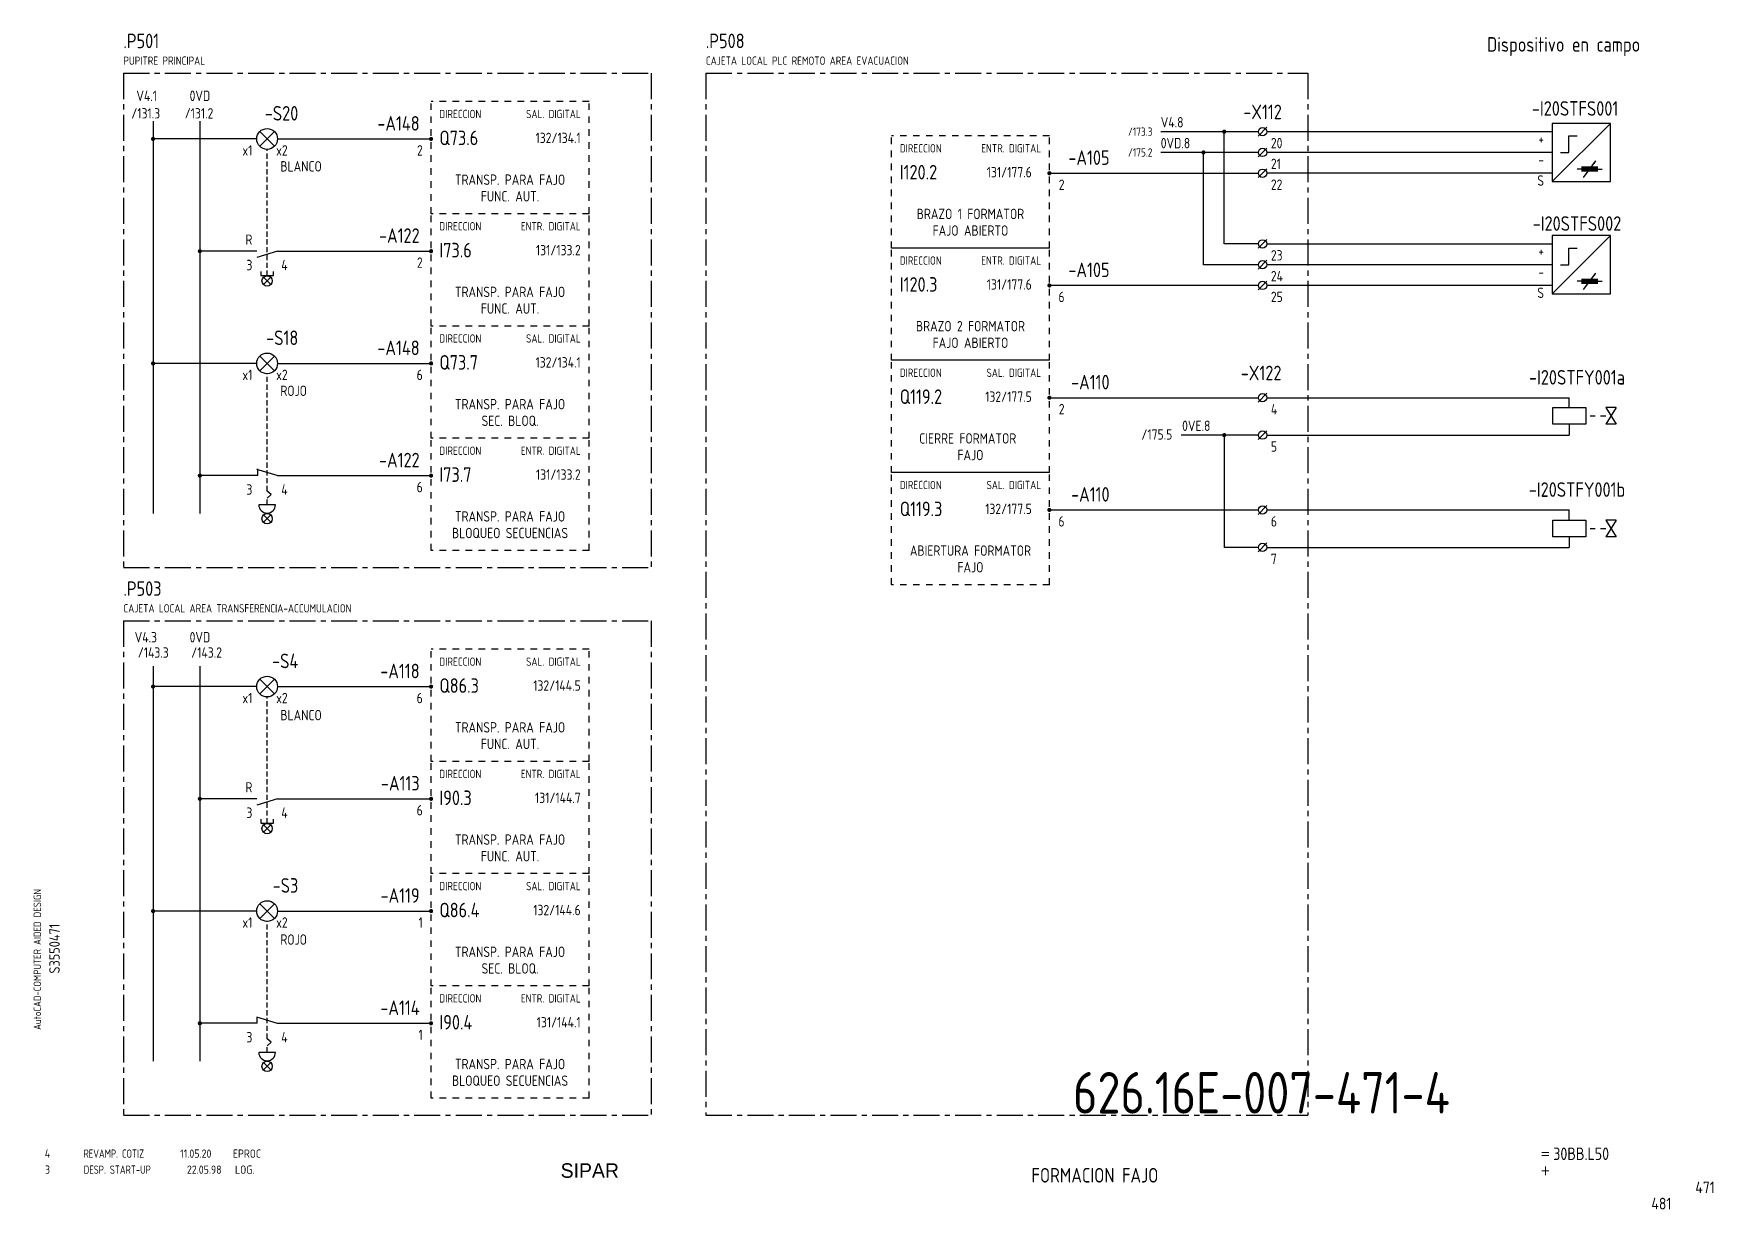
# Model space of a CAD drawing. Extents: x 10 to 414, y 6 to 289.
import ezdxf
from ezdxf.enums import TextEntityAlignment as Align

# ---------------------------------------------------------------- set-up
doc = ezdxf.new("R2010")
doc.units = 0
doc.header["$LTSCALE"] = 5
doc.header["$MEASUREMENT"] = 0
for name, pattern in [('CENTER', [2, 1.25, -0.25, 0.25, -0.25]), ('HIDDEN', [0.375, 0.25, -0.125]), ('HIDDEN1', [0.625, 0.3125, -0.3125])]:
    doc.linetypes.add(name, pattern=pattern)
doc.layers.get('0').update_dxf_attribs({"linetype": 'CONTINUOUS'})
doc.layers.add('3', color=3, linetype='CONTINUOUS')
doc.layers.add('CART', color=7, linetype='CONTINUOUS')
doc.styles.add('DIN', font='DIN.shx', dxfattribs={"width": 0.85})
doc.styles.add('N', font='ROMANS', dxfattribs={"width": 0.85, "height": 3})
doc.styles.add('SIMPLEX', font='SIMPLEX', dxfattribs={"width": 0.85})
doc.styles.add('X', font='UNIV.SHX', dxfattribs={"height": 3.5})

# ---------------------------------------------------------------- blocks, each defined once
blk = doc.blocks.new('B5-3')
at = {"linetype": 'Continuous', "const_width": 0.5}
blk.add_lwpolyline([(-0.25, 0, 1), (0.25, 0, 1)], format="xyb", close=True, dxfattribs=at)
blk = doc.blocks.new('NORMALE')
at = {"linetype": 'Continuous'}
blk.add_line((-1.06, -1.06), (1.06, 1.06), dxfattribs=at)
at = {"color": 7}
blk.add_circle((0, 0), 1, dxfattribs=at)
at = {"color": 7, "style": 'SIMPLEX', "flags": 9}
for tag, p in [('QUADRO', (-7.5, 4)), ('SEZIONE', (-7.5, 2.5)), ('NUMO', (-7.5, 1)), ('NUMM', (-7.5, -0.5)), ('NOTEM', (-7.5, -2)), ('NOTEV', (-7.5, -3.5)), ('UTENZA', (-7.5, -5)), ('RIP', (-7.5, -6.5)), ('RAGGIO', (-7.5, -8))]:
    blk.add_attdef(tag, p, '', height=1, dxfattribs=at)
at = {"color": 3, "style": 'SIMPLEX', "flags": 8}
for tag, p in [('NUMI', (1.5, 0.5)), ('MORSETTIERA', (1.5, -2.5))]:
    blk.add_attdef(tag, p, '', height=2, dxfattribs=at)
blk = doc.blocks.new('DESP')
at = {"color": 3, "style": 'DIN'}
for s, width, p in [('3', 0.9, (7.45, 13.02)), ('DESP. START-UP', 0.8, (16.76, 13.02)), ('22.05.98', 0.9, (41.59, 13.02)), ('LOG.', 0.9, (53.16, 13.02))]:
    blk.add_text(s, height=2, dxfattribs=dict(at, width=width)).set_placement(p)

msp = doc.modelspace()

# ---------------------------------------------------------------- linework, layer by layer
at = {"color": 3, "linetype": 'CENTER'}
for p, q in [((31.27, 279), (158.24, 279)), ((31.27, 279), (31.27, 160.11)), ((158.24, 279), (158.24, 160.11)), ((171.42, 279), (171.42, 28.36)), ((171.42, 279), (316.27, 279)), ((316.27, 279), (316.27, 28.36)), ((31.27, 160.11), (158.24, 160.11)), ((31.27, 147.25), (158.24, 147.25)), ((31.27, 147.25), (31.27, 28.36)), ((158.24, 147.25), (158.24, 28.36)), ((31.27, 28.36), (158.24, 28.36)), ((171.42, 28.36), (316.27, 28.36))]:
    msp.add_line(p, q, dxfattribs=at)
at = {"linetype": 'HIDDEN1'}
for p, q in [((105.31, 245.17), (105.31, 272.17)), ((143.31, 272.17), (105.31, 272.17)), ((143.31, 245.17), (143.31, 272.17)), ((216.09, 236.92), (216.09, 263.92)), ((254.09, 263.92), (216.09, 263.92)), ((254.09, 236.92), (254.09, 263.92)), ((143.31, 245.17), (105.31, 245.17)), ((105.31, 218.17), (105.31, 245.17)), ((143.31, 218.17), (143.31, 245.17)), ((216.09, 209.92), (216.09, 236.92)), ((254.09, 209.92), (254.09, 236.92)), ((105.31, 191.17), (105.31, 218.17)), ((143.31, 218.17), (105.31, 218.17)), ((143.31, 191.17), (143.31, 218.17)), ((254.09, 209.92), (216.09, 209.92)), ((216.09, 182.92), (216.09, 209.92)), ((254.09, 182.92), (254.09, 209.92)), ((105.31, 164.17), (105.31, 191.17)), ((143.31, 191.17), (105.31, 191.17)), ((143.31, 164.17), (143.31, 191.17)), ((216.09, 155.92), (216.09, 182.92)), ((254.09, 155.92), (254.09, 182.92)), ((143.31, 164.17), (105.31, 164.17)), ((254.09, 155.92), (216.09, 155.92)), ((105.31, 113.42), (105.31, 140.42)), ((143.31, 140.42), (105.31, 140.42)), ((143.31, 113.42), (143.31, 140.42)), ((143.31, 113.42), (105.31, 113.42)), ((105.31, 86.42), (105.31, 113.42)), ((143.31, 86.42), (143.31, 113.42)), ((143.31, 86.42), (105.31, 86.42)), ((105.31, 59.42), (105.31, 86.42)), ((143.31, 59.42), (143.31, 86.42)), ((105.31, 32.42), (105.31, 59.42)), ((143.31, 59.42), (105.31, 59.42)), ((143.31, 32.42), (143.31, 59.42)), ((143.31, 32.42), (105.31, 32.42))]:
    msp.add_line(p, q, dxfattribs=at)
for p, q in [((38.42, 267.47), (38.42, 173.09)), ((49.67, 267.47), (49.67, 173.09)), ((389.09, 266.92), (375.09, 266.92)), ((375.09, 252.92), (389.09, 266.92)), ((375.09, 266.92), (375.09, 252.92)), ((389.09, 252.92), (389.09, 266.92)), ((63.36, 263.17), (38.42, 263.17)), ((68.36, 263.17), (73.36, 263.17)), ((73.36, 263.17), (105.31, 263.17)), ((304.38, 264.92), (280.88, 264.92)), ((296.16, 237.92), (296.16, 264.92)), ((375.09, 264.92), (306.38, 264.92)), ((379.09, 263.92), (381.09, 263.92)), ((379.09, 259.92), (379.09, 263.92)), ((304.38, 259.92), (280.88, 259.92)), ((291.16, 232.92), (291.16, 259.92)), ((375.09, 259.92), (306.38, 259.92)), ((377.09, 259.92), (379.09, 259.92)), ((254.09, 254.92), (304.38, 254.92)), ((375.09, 254.92), (306.38, 254.92)), ((382.09, 255.92), (381.09, 255.92)), ((382.59, 253.92), (385.59, 257.92)), ((386.09, 255.92), (387.09, 255.92)), ((375.09, 252.92), (389.09, 252.92)), ((375.09, 239.92), (375.09, 225.92)), ((375.09, 225.92), (389.09, 239.92)), ((389.09, 239.92), (375.09, 239.92)), ((389.09, 225.92), (389.09, 239.92)), ((63.36, 236.17), (49.67, 236.17)), ((68.36, 236.17), (63.36, 234.67)), ((68.36, 236.17), (73.36, 236.17)), ((73.36, 236.17), (105.31, 236.17)), ((304.38, 237.92), (296.16, 237.92)), ((306.38, 237.92), (375.09, 237.92)), ((379.09, 232.92), (379.09, 236.92)), ((379.09, 236.92), (381.09, 236.92)), ((64.36, 231.28), (64.36, 230.28)), ((67.36, 230.28), (67.36, 231.28)), ((304.38, 232.92), (291.16, 232.92)), ((375.09, 232.92), (306.38, 232.92)), ((377.09, 232.92), (379.09, 232.92)), ((382.59, 226.92), (385.59, 230.92)), ((64.36, 230.28), (67.36, 230.28)), ((304.38, 227.92), (254.09, 227.92)), ((375.09, 227.92), (306.38, 227.92)), ((382.09, 228.92), (381.09, 228.92)), ((386.09, 228.92), (387.09, 228.92)), ((375.09, 225.92), (389.09, 225.92)), ((63.36, 209.17), (38.42, 209.17)), ((68.36, 209.17), (73.36, 209.17)), ((73.36, 209.17), (105.31, 209.17)), ((254.09, 200.92), (304.38, 200.92)), ((306.38, 200.92), (379.19, 200.92)), ((384.19, 196.55), (385.44, 196.55)), ((386.69, 196.55), (387.94, 196.55)), ((306.38, 191.92), (379.19, 191.92)), ((63.38, 182.17), (49.67, 182.17)), ((63.62, 182.17), (60.36, 182.17)), ((68.31, 182.17), (63.36, 183.65)), ((68.31, 182.17), (73.36, 182.17)), ((68.36, 182.17), (73.36, 182.17)), ((73.36, 182.17), (105.31, 182.17)), ((66.86, 177.67), (65.86, 178.45)), ((65.86, 176.76), (66.86, 177.67)), ((254.09, 173.92), (304.38, 173.92)), ((306.38, 173.92), (379.19, 173.92)), ((384.19, 169.47), (385.44, 169.47)), ((386.69, 169.47), (387.94, 169.47)), ((306.38, 164.92), (379.19, 164.92)), ((38.42, 136.34), (38.42, 41.34)), ((49.67, 136.34), (49.67, 41.34)), ((63.36, 131.42), (38.42, 131.42)), ((68.36, 131.42), (73.36, 131.42)), ((73.36, 131.42), (105.31, 131.42)), ((63.36, 104.42), (49.67, 104.42)), ((68.36, 104.42), (63.36, 102.92)), ((68.36, 104.42), (73.36, 104.42)), ((73.36, 104.42), (105.31, 104.42)), ((64.36, 99.53), (64.36, 98.53)), ((64.36, 98.53), (67.36, 98.53)), ((67.36, 98.53), (67.36, 99.53)), ((63.36, 77.42), (38.42, 77.42)), ((68.36, 77.42), (73.36, 77.42)), ((73.36, 77.42), (105.31, 77.42)), ((63.38, 50.42), (49.67, 50.42)), ((63.5, 50.42), (60.36, 50.42)), ((68.36, 50.4), (63.36, 51.9)), ((68.36, 50.42), (73.36, 50.42)), ((68.36, 50.42), (73.36, 50.42)), ((73.36, 50.42), (105.31, 50.42)), ((66.86, 45.92), (65.86, 46.7)), ((65.86, 45.01), (66.86, 45.92))]:
    msp.add_line(p, q)
at = {"linetype": 'Continuous'}
for p, q in [((67.63, 261.4), (64.1, 264.94)), ((64.1, 261.4), (67.63, 264.94)), ((254.09, 236.92), (216.09, 236.92)), ((66.75, 228.14), (64.98, 229.9)), ((64.98, 228.14), (66.75, 229.9)), ((67.63, 207.4), (64.1, 210.94)), ((64.1, 207.4), (67.63, 210.94)), ((254.09, 209.92), (216.09, 209.92)), ((375.19, 198.55), (383.19, 198.55)), ((375.19, 194.55), (375.19, 198.55)), ((379.19, 198.55), (379.19, 200.92)), ((383.19, 198.55), (383.19, 194.55)), ((387.94, 198.55), (390.44, 194.55)), ((390.44, 198.55), (387.94, 194.55)), ((390.44, 198.55), (387.94, 198.55)), ((383.19, 194.55), (375.19, 194.55)), ((379.19, 194.55), (379.19, 191.92)), ((390.44, 194.55), (387.94, 194.55)), ((304.38, 191.92), (285.79, 191.92)), ((296.16, 191.92), (296.16, 164.92)), ((63.62, 182.17), (63.62, 183.84)), ((254.09, 182.92), (216.09, 182.92)), ((67.86, 175.17), (63.86, 175.17)), ((379.19, 171.47), (379.19, 173.92)), ((66.75, 170.94), (64.98, 172.71)), ((64.98, 170.94), (66.75, 172.71)), ((375.19, 171.47), (383.19, 171.47)), ((375.19, 167.47), (375.19, 171.47)), ((383.19, 171.47), (383.19, 167.47)), ((390.44, 171.47), (387.94, 167.47)), ((387.94, 171.47), (390.44, 167.47)), ((390.44, 171.47), (387.94, 171.47)), ((383.19, 167.47), (375.19, 167.47)), ((379.19, 167.47), (379.19, 164.92)), ((390.44, 167.47), (387.94, 167.47)), ((304.38, 164.92), (296.16, 164.92)), ((64.1, 129.65), (67.63, 133.19)), ((67.63, 129.65), (64.1, 133.19)), ((64.98, 96.39), (66.75, 98.15)), ((66.75, 96.39), (64.98, 98.15)), ((64.1, 75.65), (67.63, 79.19)), ((67.63, 75.65), (64.1, 79.19)), ((63.5, 50.42), (63.5, 51.91)), ((67.86, 43.42), (63.86, 43.42)), ((64.98, 39.19), (66.75, 40.96)), ((66.75, 39.19), (64.98, 40.96))]:
    msp.add_line(p, q, dxfattribs=at)
at = {"linetype": 'HIDDEN'}
for p, q in [((65.86, 230.27), (65.86, 260.67)), ((65.86, 178.45), (65.86, 206.67)), ((65.86, 175.17), (65.86, 176.76)), ((65.86, 175.17), (65.86, 176.76)), ((65.86, 98.52), (65.86, 128.92)), ((65.86, 46.7), (65.86, 74.92)), ((65.86, 43.42), (65.86, 45.01)), ((65.86, 43.42), (65.86, 45.01))]:
    msp.add_line(p, q, dxfattribs=at)
at = {"const_width": 0.5}
for points in [[(295.91, 264.92, 1), (296.41, 264.92, 1)], [(290.91, 259.92, 1), (291.41, 259.92, 1)]]:
    msp.add_lwpolyline(points, format="xyb", close=True, dxfattribs=at)
at = {"const_width": 1.25}
for points in [[(382.09, 255.92), (386.09, 255.92)], [(382.09, 228.92), (386.09, 228.92)]]:
    msp.add_lwpolyline(points, dxfattribs=at)
for points in [[(385.59, 257.92, 0, 0.525, 0), (385.14, 257.32, 0.525, 0.525, 0)], [(385.59, 230.92, 0, 0.525, 0), (385.14, 230.32, 0.525, 0.525, 0)]]:
    msp.add_lwpolyline(points, format="xyseb")
for centre in [(65.86, 263.17), (65.86, 209.17), (65.86, 131.42), (65.86, 77.42)]:
    msp.add_circle(centre, 2.5)
at = {"linetype": 'Continuous'}
for centre in [(65.86, 229.02), (65.86, 171.82), (65.86, 97.27), (65.86, 40.07)]:
    msp.add_circle(centre, 1.25, dxfattribs=at)
for centre in [(65.86, 175.17), (65.86, 43.42)]:
    msp.add_arc(centre, 2, 180, 0)

# ---------------------------------------------------------------- block references
for p in [(38.42, 263.17), (105.31, 263.17), (49.67, 236.17), (105.31, 236.17), (38.42, 209.17), (105.31, 209.17), (49.67, 182.17), (105.31, 182.17), (38.42, 131.42), (105.31, 131.42), (49.67, 104.42), (105.31, 104.42), (38.42, 77.42), (105.31, 77.42), (49.67, 50.42), (105.31, 50.42)]:
    msp.add_blockref('B5-3', p)
for name, p in [('NORMALE', (305.38, 264.92)), ('NORMALE', (305.38, 259.92)), ('NORMALE', (305.38, 254.92)), ('NORMALE', (305.38, 237.92)), ('NORMALE', (305.38, 232.92)), ('NORMALE', (305.38, 227.92)), ('NORMALE', (305.38, 200.92)), ('NORMALE', (305.38, 191.92)), ('NORMALE', (305.38, 173.92)), ('NORMALE', (305.38, 164.92)), ('DESP', (4.97, 1.19))]:
    msp.add_blockref(name, p, dxfattribs=at)
at = {"xscale": -1}
for p in [(254.09, 254.92), (254.09, 227.92), (254.09, 200.92), (296.16, 191.92), (254.09, 173.92)]:
    msp.add_blockref('B5-3', p, dxfattribs=at)

# ---------------------------------------------------------------- texts
at = {"color": 3, "style": 'DIN'}
for s, height, width, p in [('.P501', 3.5, 0.85, (31.27, 285)), ('.P508', 3.5, 0.85, (171.42, 285)), ('Q73.6', 3.5, 0.85, (107.31, 261.67)), ('I120.2', 3.5, 0.85, (218.09, 253.42)), ('I73.6', 3.5, 0.85, (107.31, 234.67)), ('I120.3', 3.5, 0.85, (218.09, 226.42)), ('Q73.7', 3.5, 0.85, (107.31, 207.67)), ('Q119.2', 3.5, 0.85, (218.09, 199.42)), ('I73.7', 3.5, 0.85, (107.31, 180.67)), ('Q119.3', 3.5, 0.85, (218.09, 172.42)), ('.P503', 3.5, 0.85, (31.27, 153.25)), ('Q86.3', 3.5, 0.85, (107.31, 129.92)), ('I90.3', 3.5, 0.85, (107.31, 102.92)), ('Q86.4', 3.5, 0.85, (107.31, 75.92)), ('I90.4', 3.5, 0.85, (107.31, 48.92)), ('4', 2, 0.9, (12.36, 18.07)), ('REVAMP. COTIZ', 2, 0.8, (21.67, 18.07)), ('11.05.20', 2, 0.9, (44.94, 18.07)), ('EPROC', 2, 0.9, (57.62, 18.07))]:
    msp.add_text(s, height=height, dxfattribs=dict(at, width=width)).set_placement(p)
at = {"color": 2, "style": 'DIN', "width": 0.85}
msp.add_text('Dispositivo en campo', height=3.5, dxfattribs=at).set_placement((359.39, 284.16))
at = {"style": 'DIN', "width": 0.85}
for s, height, p in [('PUPITRE PRINCIPAL', 2, (31.27, 281)), ('CAJETA LOCAL PLC REMOTO AREA EVACUACION', 2, (171.42, 281)), ('V4.8', 2.5, (280.88, 265.92)), ('0VD.8', 2.5, (280.88, 260.92)), ('20', 2.5, (307.38, 260.92)), ('BLANCO', 2.5, (69.05, 255.33)), ('21', 2.5, (307.38, 255.92)), ('22', 2.5, (307.38, 250.92)), ('23', 2.5, (307.38, 233.92)), ('24', 2.5, (307.38, 228.92)), ('25', 2.5, (307.38, 223.92)), ('ROJO', 2.5, (69.05, 201.33)), ('4', 2.5, (307.38, 196.92)), ('5', 2.5, (307.38, 187.92)), ('6', 2.5, (307.38, 169.92)), ('7', 2.5, (307.38, 160.92)), ('CAJETA LOCAL AREA TRANSFERENCIA-ACCUMULACION', 2, (31.27, 149.25)), ('BLANCO', 2.5, (69.05, 123.32)), ('ROJO', 2.5, (69.05, 69.32))]:
    msp.add_text(s, height=height, dxfattribs=at).set_placement(p)
for s, height, p in [('V4.1', 2.5, (39.36, 272.29)), ('0VD', 2.5, (52.17, 272.29)), ('/131.3', 2.5, (40.11, 268.08)), ('/131.2', 2.5, (52.92, 268.08)), ('132/134.1', 2.5, (141.31, 262.17)), ('/173.3', 2, (278.88, 263.92)), ('+', 2.5, (373.09, 261.92)), ('x1', 2.5, (62.31, 259.17)), ('x2', 2.5, (70.79, 259.17)), ('2', 2.5, (103.31, 259.17)), ('/175.2', 2, (278.88, 258.92)), ('131/177.6', 2.5, (249.85, 253.92)), ('-', 2.5, (373.09, 256.92)), ('2', 2.5, (257.73, 250.92)), ('S', 2.5, (373.09, 251.92)), ('R', 2.5, (62.31, 237.69)), ('2', 2.5, (103.31, 232.17)), ('131/133.2', 2.5, (141.31, 235.17)), ('+', 2.5, (373.09, 234.92)), ('3', 2.5, (62.31, 231.58)), ('4', 2.5, (70.79, 231.58)), ('-', 2.5, (373.09, 229.92)), ('131/177.6', 2.5, (249.85, 226.92)), ('6', 2.5, (257.73, 223.92)), ('S', 2.5, (373.09, 224.92)), ('132/134.1', 2.5, (141.31, 208.17)), ('x1', 2.5, (62.31, 205.17)), ('x2', 2.5, (70.79, 205.17)), ('6', 2.5, (103.31, 205.17)), ('132/177.5', 2.5, (249.85, 199.92)), ('2', 2.5, (257.73, 196.92)), ('0VE.8', 2.5, (292.82, 192.92)), ('/175.5', 2.5, (283.66, 190.84)), ('131/133.2', 2.5, (141.31, 181.17)), ('3', 2.5, (62.31, 177.58)), ('4', 2.5, (70.79, 177.58)), ('6', 2.5, (103.31, 178.17)), ('132/177.5', 2.5, (249.85, 172.92)), ('6', 2.5, (257.73, 169.92)), ('V4.3', 2.5, (39.36, 142.05)), ('0VD', 2.5, (52.17, 142.05)), ('/143.3', 2.5, (42.18, 138.37)), ('/143.2', 2.5, (54.99, 138.37)), ('x1', 2.5, (62.31, 127.42)), ('x2', 2.5, (70.79, 127.42)), ('6', 2.5, (103.31, 127.42)), ('132/144.5', 2.5, (141.31, 130.42)), ('R', 2.5, (62.31, 105.94)), ('131/144.7', 2.5, (141.31, 103.42)), ('3', 2.5, (62.31, 99.83)), ('4', 2.5, (70.79, 99.83)), ('6', 2.5, (103.31, 100.42)), ('132/144.6', 2.5, (141.31, 76.42)), ('x1', 2.5, (62.31, 73.42)), ('x2', 2.5, (70.79, 73.42)), ('1', 2.5, (103.31, 73.42)), ('1', 2.5, (103.31, 46.42)), ('131/144.1', 2.5, (141.31, 49.42)), ('3', 2.5, (62.31, 45.83)), ('4', 2.5, (70.79, 45.83))]:
    msp.add_text(s, height=height, dxfattribs=at).set_placement(p, align=Align.RIGHT)
at = {"color": 3, "style": 'DIN', "width": 0.85}
for s, p in [('-S20', (73.36, 267.59)), ('-A148', (102.56, 265.17)), ('-A105', (268.57, 256.92)), ('-A122', (102.56, 238.17)), ('-A105', (268.57, 229.92)), ('-S18', (73.36, 213.59)), ('-A148', (102.56, 211.17)), ('-A110', (268.57, 202.92)), ('-A122', (102.56, 184.17)), ('-A110', (268.57, 175.92)), ('-S4', (73.36, 135.84)), ('-A118', (102.56, 133.42)), ('-A113', (102.56, 106.42)), ('-S3', (73.36, 81.84)), ('-A119', (102.56, 79.42)), ('-A114', (102.56, 52.42))]:
    msp.add_text(s, height=3.5, dxfattribs=at).set_placement(p, align=Align.RIGHT)
for s, p in [('-I20STFS001', (380.58, 268.76)), ('-I20STFS002', (381.04, 241.07)), ('-X122', (305.03, 205.12)), ('-I20STFY001a', (381.04, 204.07)), ('-I20STFY001b', (381.04, 177.07))]:
    msp.add_text(s, height=3.5, dxfattribs=at).set_placement(p, align=Align.CENTER)
at = {"color": 1, "style": 'DIN', "width": 0.85}
for p in [(107.31, 268.17), (218.09, 259.92), (107.31, 241.17), (218.09, 232.92), (107.31, 214.17), (218.09, 205.92), (107.31, 187.17), (218.09, 178.92), (107.31, 136.42), (107.31, 109.42), (107.31, 82.42), (107.31, 55.42)]:
    msp.add_text('DIRECCION', height=2, dxfattribs=at).set_placement(p)
at = {"color": 1, "linetype": 'Continuous', "style": 'DIN', "width": 0.85}
for p in [(141.31, 268.17), (141.31, 214.17), (141.31, 136.42), (141.31, 82.42)]:
    msp.add_text('SAL. DIGITAL', height=2, dxfattribs=at).set_placement(p, align=Align.RIGHT)
at = {"color": 1, "style": 'DIN', "width": 0.85}
for s, p in [('ENTR. DIGITAL', (252.09, 259.92)), ('ENTR. DIGITAL', (141.31, 241.17)), ('ENTR. DIGITAL', (252.09, 232.92)), ('SAL. DIGITAL', (252.09, 205.92)), ('ENTR. DIGITAL', (141.31, 187.17)), ('SAL. DIGITAL', (252.09, 178.92)), ('ENTR. DIGITAL', (141.31, 109.42)), ('ENTR. DIGITAL', (141.31, 55.42))]:
    msp.add_text(s, height=2, dxfattribs=at).set_placement(p, align=Align.RIGHT)
at = {"style": 'DIN', "width": 0.85}
for s, p in [('TRANSP. PARA FAJO', (124.31, 252.12)), ('FUNC. AUT.', (124.31, 248.12)), ('BRAZO 1 FORMATOR', (235.09, 243.88)), ('FAJO ABIERTO', (235.09, 239.88)), ('TRANSP. PARA FAJO', (124.31, 225.12)), ('FUNC. AUT.', (124.31, 221.12)), ('BRAZO 2 FORMATOR', (235.09, 216.88)), ('FAJO ABIERTO', (235.09, 212.88)), ('TRANSP. PARA FAJO', (124.31, 198.12)), ('SEC. BLOQ.', (124.31, 194.12)), ('CIERRE FORMATOR ', (235.09, 189.88)), ('FAJO', (235.09, 185.88)), ('TRANSP. PARA FAJO', (124.31, 171.12)), ('BLOQUEO SECUENCIAS', (124.31, 167.12)), ('ABIERTURA FORMATOR', (235.09, 162.88)), ('FAJO', (235.09, 158.88)), ('TRANSP. PARA FAJO', (124.31, 120.37)), ('FUNC. AUT.', (124.31, 116.37)), ('TRANSP. PARA FAJO', (124.31, 93.37)), ('FUNC. AUT.', (124.31, 89.37)), ('TRANSP. PARA FAJO', (124.31, 66.37)), ('SEC. BLOQ.', (124.31, 62.37)), ('TRANSP. PARA FAJO', (124.31, 39.37)), ('BLOQUEO SECUENCIAS', (124.31, 35.37))]:
    msp.add_text(s, height=2.5, dxfattribs=at).set_placement(p, align=Align.CENTER)
at = {"color": 2, "style": 'DIN', "width": 0.85}
msp.add_text('FORMACION FAJO', height=3.5, dxfattribs=at).set_placement((265.04, 12.11), align=Align.CENTER)
at = {"color": 2, "insert": (259.77, 38.71), "char_height": 10, "width": 111.0411, "attachment_point": 1, "style": 'DIN'}
msp.add_mtext('626.16E-007-471-4', dxfattribs=at)
at = {"layer": '3', "style": 'DIN', "width": 0.85}
msp.add_text('-X112', height=3.5, dxfattribs=at).set_placement((305.38, 267.92), align=Align.CENTER)
at = {"layer": 'CART', "color": 1, "style": 'DIN', "width": 0.9}
msp.add_text('AutoCAD-COMPUTER AIDED DESIGN', height=1.8, rotation=90, dxfattribs=at).set_placement((11.47, 48.84))
at = {"layer": 'CART', "color": 3, "style": 'N', "width": 0.85}
for s, p in [('=', (372.24, 17.91)), ('+', (372.24, 13.87))]:
    msp.add_text(s, height=2.5, dxfattribs=at).set_placement(p)
at = {"layer": 'CART', "color": 3, "style": 'DIN', "width": 0.9, "flags": 1}
msp.add_attdef('S3550471', text='', height=2.5, rotation=90, dxfattribs=at).set_placement((15.95, 68.38), align=Align.CENTER)
at = {"layer": 'CART', "color": 3, "style": 'DIN', "width": 0.85}
msp.add_attdef('30BB.L50', text='', height=3, dxfattribs=at).set_placement((375.33, 16.63), align=Align.BOTTOM_LEFT)
at = {"layer": 'CART', "color": 6, "style": 'X', "flags": 1}
msp.add_attdef('SIPAR', text='', height=3.5, dxfattribs=at).set_placement((143.5, 15), align=Align.MIDDLE)
at = {"layer": 'CART', "color": 2, "style": 'DIN', "width": 0.9, "flags": 1}
msp.add_attdef('471', text='', height=2.8, dxfattribs=at).set_placement((414.2, 9.56), align=Align.RIGHT)
at = {"layer": 'CART', "color": 7, "style": 'DIN', "width": 0.9, "flags": 1}
msp.add_attdef('481', (398.93, 5.65), '', height=2.8, dxfattribs=at)

doc.saveas('drawing.dxf')
